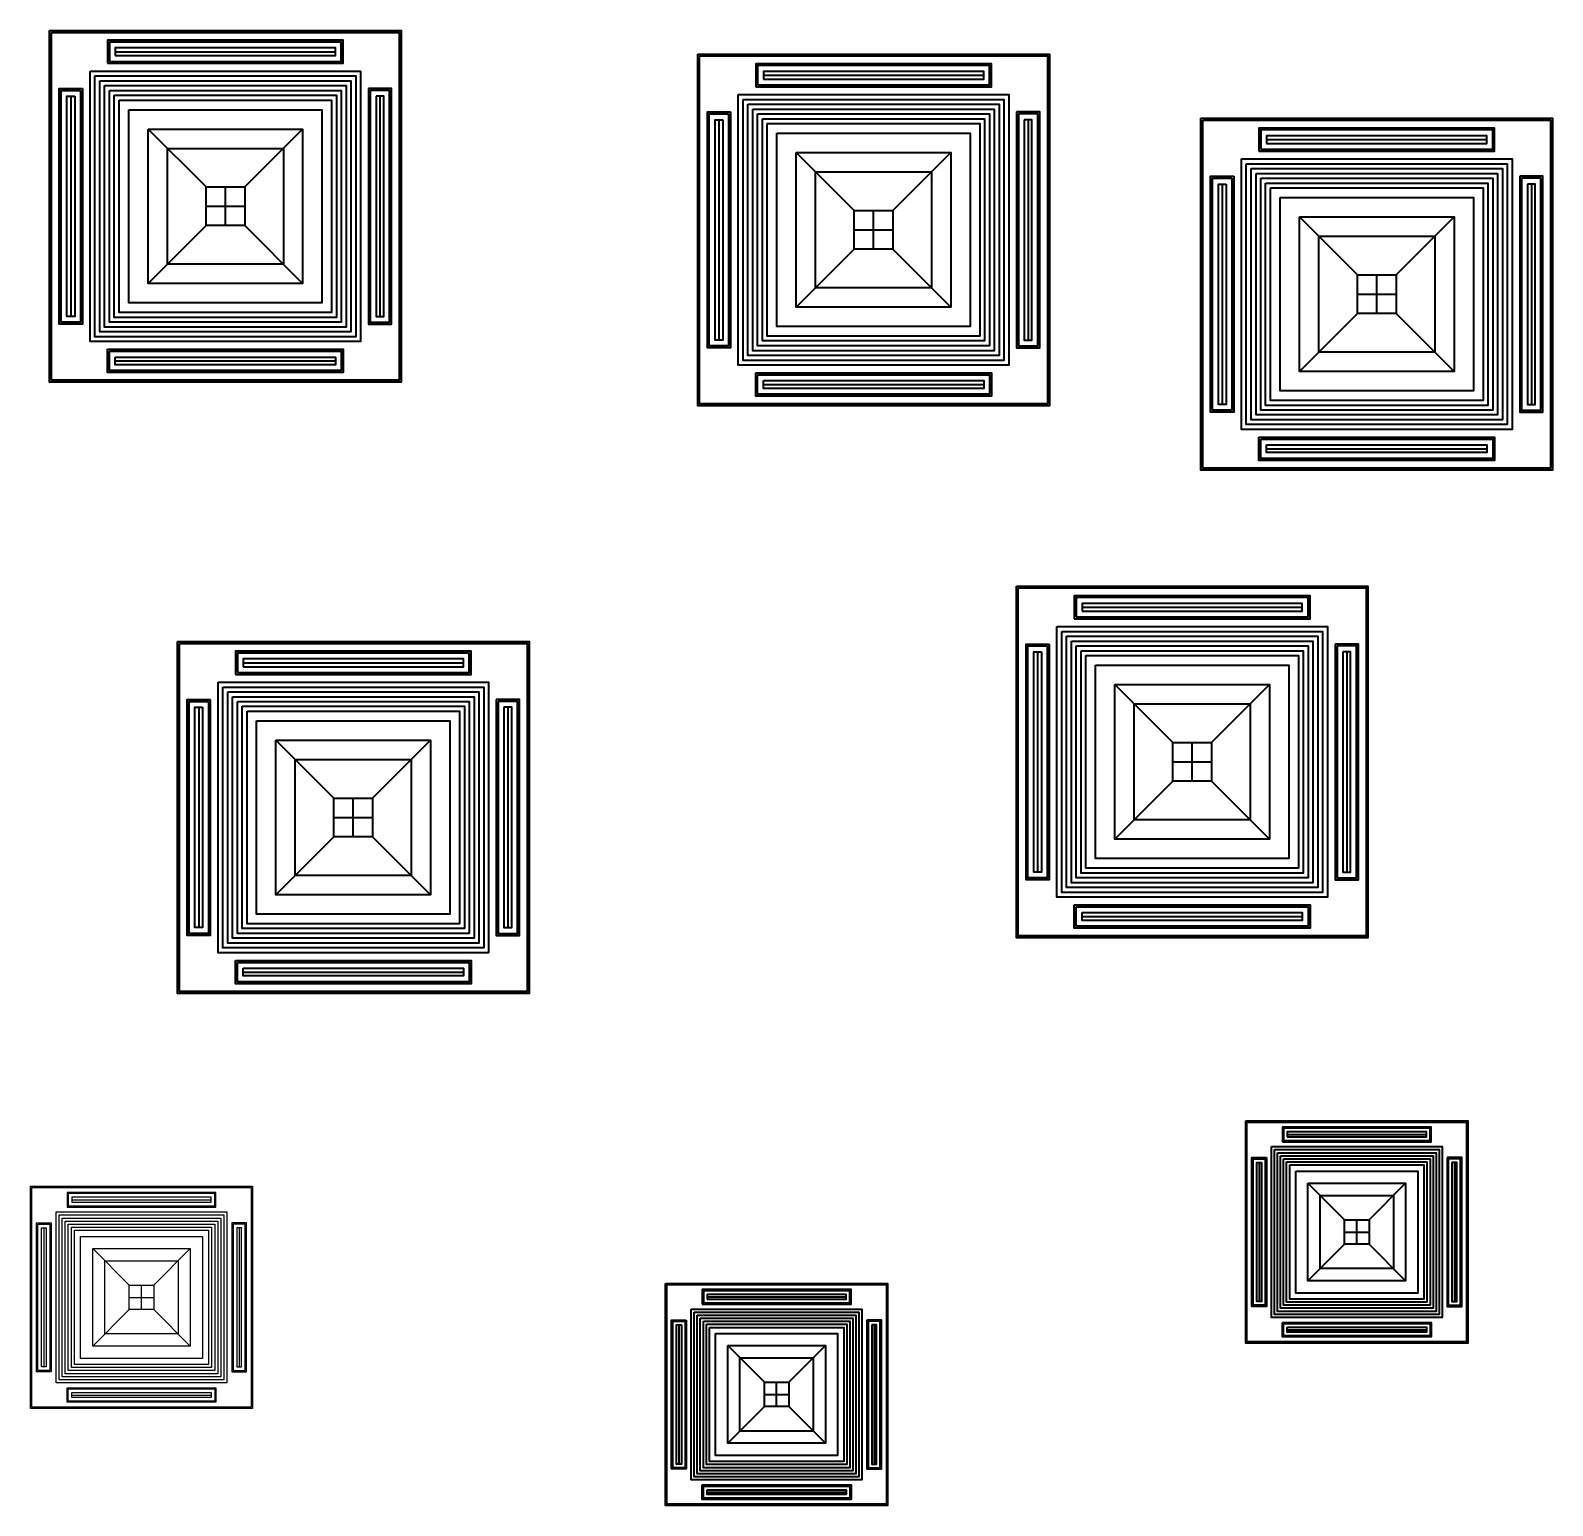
# Model space of a CAD drawing. Header units: millimetres. Extents: x -661525 to 498941, y 282148 to 1359693.
# Drawn here: x -449808 to -445690, y 659235 to 663224 of the extents above; entities that cross this region are included whole.
import ezdxf

# ---------------------------------------------------------------- set-up
doc = ezdxf.new("R2010")
doc.units = ezdxf.units.MM
doc.header["$LTSCALE"] = 2.5
doc.layers.add('vemcpl-ac csu 1.05 TR', color=1, linetype='CONTINUOUS')
for name, color, linetype, lineweight in [('vemcpl-ac csu 1.33 TR', 60, 'CONTINUOUS', 35), ('vemcpl-ac csu 1.65 TR', 42, 'CONTINUOUS', 35), ('vemcpl-ac csu 2.64 TR', 50, 'CONTINUOUS', 35), ('vemcpl-ac csu 3.33 TR', 180, 'CONTINUOUS', 35), ('vemcpl-ac csu 4.125 TR', 210, 'CONTINUOUS', 35), ('vemcpl-ac csu-0.625 TR', 41, 'CONTINUOUS', 35), ('vemcpl-ac csu-0.825 TR', 30, 'CONTINUOUS', 35)]:
    doc.layers.add(name, color=color, linetype=linetype, lineweight=lineweight)

# ---------------------------------------------------------------- blocks, each defined once
blk = doc.blocks.new('vcsu-2.64')
at = {"layer": 'vemcpl-ac csu 2.64 TR', "color": 130}
for p, q in [((499375.4, -402198.7), (499971.3, -402198.7)), ((499255.2, -402318.9), (499255.2, -402914.8)), ((500091.5, -402318.9), (500091.5, -402914.8)), ((499375.4, -403035), (499971.3, -403035))]:
    blk.add_line(p, q, dxfattribs=at)
at = {"layer": 'vemcpl-ac csu 2.64 TR'}
for p, q in [((499621.1, -402564.6), (499464.3, -402407.8)), ((499725.6, -402564.6), (499882.4, -402407.8)), ((499673.3, -402669.1), (499673.3, -402564.6)), ((499621.1, -402616.9), (499725.6, -402616.9)), ((499464.3, -402825.9), (499621.1, -402669.1)), ((499882.4, -402825.9), (499725.6, -402669.1))]:
    blk.add_line(p, q, dxfattribs=at)
for points in [[(499197.7, -402141.2), (500149, -402141.2), (500149, -403092.5), (499197.7, -403092.5)], [(499202.9, -402146.5), (500143.7, -402146.5), (500143.7, -403087.2), (499202.9, -403087.2)], [(499354.5, -402230.1), (499992.2, -402230.1), (499992.2, -402167.4), (499354.5, -402167.4)], [(499359.7, -402224.9), (499986.9, -402224.9), (499986.9, -402172.6), (499359.7, -402172.6)], [(499307.5, -402251), (500039.2, -402251), (500039.2, -402982.7), (499307.5, -402982.7)], [(499320.5, -402264.1), (500026.1, -402264.1), (500026.1, -402969.6), (499320.5, -402969.6)], [(499333.6, -402277.1), (500013.1, -402277.1), (500013.1, -402956.6), (499333.6, -402956.6)], [(499346.7, -402290.2), (500000, -402290.2), (500000, -402943.5), (499346.7, -402943.5)], [(499286.6, -402298), (499286.6, -402935.7), (499223.9, -402935.7), (499223.9, -402298)], [(499281.3, -402303.3), (499281.3, -402930.4), (499229.1, -402930.4), (499229.1, -402303.3)], [(499359.7, -402303.3), (499986.9, -402303.3), (499986.9, -402930.4), (499359.7, -402930.4)], [(499372.8, -402316.3), (499973.9, -402316.3), (499973.9, -402917.4), (499372.8, -402917.4)], [(499385.9, -402329.4), (499960.8, -402329.4), (499960.8, -402904.3), (499385.9, -402904.3)], [(500060.1, -402298), (500060.1, -402935.7), (500122.8, -402935.7), (500122.8, -402298)], [(500065.3, -402303.3), (500065.3, -402930.4), (500117.6, -402930.4), (500117.6, -402303.3)], [(499412, -402355.5), (499934.7, -402355.5), (499934.7, -402878.2), (499412, -402878.2)], [(499464.3, -402407.8), (499882.4, -402407.8), (499882.4, -402825.9), (499464.3, -402825.9)], [(499516.5, -402460.1), (499830.1, -402460.1), (499830.1, -402773.6), (499516.5, -402773.6)], [(499621.1, -402564.6), (499725.6, -402564.6), (499725.6, -402669.1), (499621.1, -402669.1)], [(499354.5, -403003.6), (499992.2, -403003.6), (499992.2, -403066.3), (499354.5, -403066.3)], [(499359.7, -403008.8), (499986.9, -403008.8), (499986.9, -403061.1), (499359.7, -403061.1)]]:
    blk.add_lwpolyline(points, close=True, dxfattribs=at)
at = {"layer": 'vemcpl-ac csu 2.64 TR', "color": 130}
for points in [[(499375.4, -402209.2), (499971.3, -402209.2), (499971.3, -402188.3), (499375.4, -402188.3)], [(499265.7, -402318.9), (499265.7, -402914.8), (499244.8, -402914.8), (499244.8, -402318.9)], [(500081, -402318.9), (500081, -402914.8), (500101.9, -402914.8), (500101.9, -402318.9)], [(499375.4, -403024.5), (499971.3, -403024.5), (499971.3, -403045.4), (499375.4, -403045.4)]]:
    blk.add_lwpolyline(points, close=True, dxfattribs=at)
blk = doc.blocks.new('vcsu-0.825')
at = {"layer": 'vemcpl-ac csu-0.825 TR', "color": 130}
for p, q in [((497861.6, -405328.3), (498237.9, -405328.3)), ((497785.7, -405404.3), (497785.7, -405780.6)), ((498313.8, -405404.3), (498313.8, -405780.6)), ((497861.6, -405856.5), (498237.9, -405856.5))]:
    blk.add_line(p, q, dxfattribs=at)
at = {"layer": 'vemcpl-ac csu-0.825 TR'}
for p, q in [((498016.7, -405559.4), (497917.7, -405460.4)), ((498082.8, -405559.4), (498181.8, -405460.4)), ((498049.8, -405625.4), (498049.8, -405559.4)), ((497917.7, -405724.5), (498016.7, -405625.4)), ((498016.7, -405592.4), (498082.8, -405592.4)), ((498181.8, -405724.5), (498082.8, -405625.4))]:
    blk.add_line(p, q, dxfattribs=at)
for points in [[(497749.4, -405292), (498350.1, -405292), (498350.1, -405892.8), (497749.4, -405892.8)], [(497752.7, -405295.3), (498346.8, -405295.3), (498346.8, -405889.5), (497752.7, -405889.5)], [(497848.4, -405348.1), (498251.1, -405348.1), (498251.1, -405308.5), (497848.4, -405308.5)], [(497851.7, -405344.8), (498247.8, -405344.8), (498247.8, -405311.8), (497851.7, -405311.8)], [(497818.7, -405361.3), (498280.8, -405361.3), (498280.8, -405823.5), (497818.7, -405823.5)], [(497826.9, -405369.6), (498272.6, -405369.6), (498272.6, -405815.2), (497826.9, -405815.2)], [(497835.2, -405377.9), (498264.3, -405377.9), (498264.3, -405807), (497835.2, -405807)], [(497805.5, -405391.1), (497805.5, -405793.8), (497765.9, -405793.8), (497765.9, -405391.1)], [(497802.2, -405394.4), (497802.2, -405790.5), (497769.2, -405790.5), (497769.2, -405394.4)], [(497843.4, -405386.1), (498256.1, -405386.1), (498256.1, -405798.7), (497843.4, -405798.7)], [(497851.7, -405394.4), (498247.8, -405394.4), (498247.8, -405790.5), (497851.7, -405790.5)], [(497859.9, -405402.6), (498239.6, -405402.6), (498239.6, -405782.2), (497859.9, -405782.2)], [(497868.2, -405410.9), (498231.3, -405410.9), (498231.3, -405774), (497868.2, -405774)], [(498294, -405391.1), (498294, -405793.8), (498333.6, -405793.8), (498333.6, -405391.1)], [(498297.3, -405394.4), (498297.3, -405790.5), (498330.3, -405790.5), (498330.3, -405394.4)], [(497884.7, -405427.4), (498214.8, -405427.4), (498214.8, -405757.5), (497884.7, -405757.5)], [(497917.7, -405460.4), (498181.8, -405460.4), (498181.8, -405724.5), (497917.7, -405724.5)], [(497950.7, -405493.4), (498148.8, -405493.4), (498148.8, -405691.4), (497950.7, -405691.4)], [(498016.7, -405559.4), (498082.8, -405559.4), (498082.8, -405625.4), (498016.7, -405625.4)], [(497848.4, -405836.7), (498251.1, -405836.7), (498251.1, -405876.3), (497848.4, -405876.3)], [(497851.7, -405840), (498247.8, -405840), (498247.8, -405873), (497851.7, -405873)]]:
    blk.add_lwpolyline(points, close=True, dxfattribs=at)
at = {"layer": 'vemcpl-ac csu-0.825 TR', "color": 130}
for points in [[(497861.6, -405334.9), (498237.9, -405334.9), (498237.9, -405321.7), (497861.6, -405321.7)], [(497792.3, -405404.3), (497792.3, -405780.6), (497779.1, -405780.6), (497779.1, -405404.3)], [(498307.2, -405404.3), (498307.2, -405780.6), (498320.4, -405780.6), (498320.4, -405404.3)], [(497861.6, -405849.9), (498237.9, -405849.9), (498237.9, -405863.1), (497861.6, -405863.1)]]:
    blk.add_lwpolyline(points, close=True, dxfattribs=at)
blk = doc.blocks.new('vcsu-0.625')
at = {"layer": 'vemcpl-ac csu-0.625 TR', "color": 4}
for p, q in [((499431.2, -404889), (499807.5, -404889)), ((499355.3, -404965), (499355.3, -405341.3)), ((499883.4, -404965), (499883.4, -405341.3)), ((499431.2, -405417.2), (499807.5, -405417.2))]:
    blk.add_line(p, q, dxfattribs=at)
at = {"layer": 'vemcpl-ac csu-0.625 TR'}
for p, q in [((499586.3, -405120.1), (499487.3, -405021.1)), ((499652.4, -405120.1), (499751.4, -405021.1)), ((499619.3, -405186.1), (499619.3, -405120.1)), ((499586.3, -405153.1), (499652.4, -405153.1)), ((499487.3, -405285.2), (499586.3, -405186.1)), ((499751.4, -405285.2), (499652.4, -405186.1))]:
    blk.add_line(p, q, dxfattribs=at)
for points in [[(499319, -404852.7), (499919.7, -404852.7), (499919.7, -405453.5), (499319, -405453.5)], [(499322.3, -404856), (499916.4, -404856), (499916.4, -405450.2), (499322.3, -405450.2)], [(499418, -404908.8), (499820.7, -404908.8), (499820.7, -404869.2), (499418, -404869.2)], [(499421.3, -404905.5), (499817.4, -404905.5), (499817.4, -404872.5), (499421.3, -404872.5)], [(499388.3, -404922.1), (499850.4, -404922.1), (499850.4, -405384.2), (499388.3, -405384.2)], [(499375.1, -404951.8), (499375.1, -405354.5), (499335.5, -405354.5), (499335.5, -404951.8)], [(499371.8, -404955.1), (499371.8, -405351.2), (499338.8, -405351.2), (499338.8, -404955.1)], [(499396.5, -404930.3), (499842.2, -404930.3), (499842.2, -405375.9), (499396.5, -405375.9)], [(499404.8, -404938.6), (499833.9, -404938.6), (499833.9, -405367.7), (499404.8, -405367.7)], [(499413, -404946.8), (499825.7, -404946.8), (499825.7, -405359.4), (499413, -405359.4)], [(499421.3, -404955.1), (499817.4, -404955.1), (499817.4, -405351.2), (499421.3, -405351.2)], [(499429.5, -404963.3), (499809.2, -404963.3), (499809.2, -405342.9), (499429.5, -405342.9)], [(499863.6, -404951.8), (499863.6, -405354.5), (499903.2, -405354.5), (499903.2, -404951.8)], [(499866.9, -404955.1), (499866.9, -405351.2), (499899.9, -405351.2), (499899.9, -404955.1)], [(499437.8, -404971.6), (499800.9, -404971.6), (499800.9, -405334.7), (499437.8, -405334.7)], [(499454.3, -404988.1), (499784.4, -404988.1), (499784.4, -405318.2), (499454.3, -405318.2)], [(499487.3, -405021.1), (499751.4, -405021.1), (499751.4, -405285.2), (499487.3, -405285.2)], [(499520.3, -405054.1), (499718.4, -405054.1), (499718.4, -405252.2), (499520.3, -405252.2)], [(499586.3, -405120.1), (499652.4, -405120.1), (499652.4, -405186.1), (499586.3, -405186.1)], [(499418, -405397.4), (499820.7, -405397.4), (499820.7, -405437), (499418, -405437)], [(499421.3, -405400.7), (499817.4, -405400.7), (499817.4, -405433.7), (499421.3, -405433.7)]]:
    blk.add_lwpolyline(points, close=True, dxfattribs=at)
at = {"layer": 'vemcpl-ac csu-0.625 TR', "color": 4}
for points in [[(499431.2, -404895.6), (499807.5, -404895.6), (499807.5, -404882.4), (499431.2, -404882.4)], [(499361.9, -404965), (499361.9, -405341.3), (499348.7, -405341.3), (499348.7, -404965)], [(499876.8, -404965), (499876.8, -405341.3), (499890, -405341.3), (499890, -404965)], [(499431.2, -405410.6), (499807.5, -405410.6), (499807.5, -405423.8), (499431.2, -405423.8)]]:
    blk.add_lwpolyline(points, close=True, dxfattribs=at)
blk = doc.blocks.new('vcsu-1.05')
at = {"layer": 'vemcpl-ac csu 1.05 TR', "color": 4}
for p, q in [((496143.5, -405065.8), (496519.9, -405065.8)), ((496067.6, -405141.7), (496067.6, -405518)), ((496595.8, -405141.7), (496595.8, -405518)), ((496143.5, -405593.9), (496519.9, -405593.9))]:
    blk.add_line(p, q, dxfattribs=at)
at = {"layer": 'vemcpl-ac csu 1.05 TR'}
for p, q in [((496298.7, -405296.8), (496199.7, -405197.8)), ((496364.7, -405296.8), (496463.7, -405197.8)), ((496331.7, -405362.9), (496331.7, -405296.8)), ((496298.7, -405329.8), (496364.7, -405329.8)), ((496199.7, -405461.9), (496298.7, -405362.9)), ((496463.7, -405461.9), (496364.7, -405362.9))]:
    blk.add_line(p, q, dxfattribs=at)
for points in [[(496031.3, -405029.4), (496632.1, -405029.4), (496632.1, -405630.2), (496031.3, -405630.2)], [(496034.6, -405032.8), (496628.8, -405032.8), (496628.8, -405626.9), (496034.6, -405626.9)], [(496130.3, -405085.6), (496533.1, -405085.6), (496533.1, -405046), (496130.3, -405046)], [(496133.6, -405082.3), (496529.8, -405082.3), (496529.8, -405049.3), (496133.6, -405049.3)], [(496087.4, -405128.5), (496087.4, -405531.2), (496047.8, -405531.2), (496047.8, -405128.5)], [(496084.1, -405131.8), (496084.1, -405527.9), (496051.1, -405527.9), (496051.1, -405131.8)], [(496100.6, -405098.8), (496562.8, -405098.8), (496562.8, -405560.9), (496100.6, -405560.9)], [(496108.9, -405107), (496554.5, -405107), (496554.5, -405552.7), (496108.9, -405552.7)], [(496117.1, -405115.3), (496546.3, -405115.3), (496546.3, -405544.4), (496117.1, -405544.4)], [(496125.4, -405123.5), (496538, -405123.5), (496538, -405536.2), (496125.4, -405536.2)], [(496133.6, -405131.8), (496529.8, -405131.8), (496529.8, -405527.9), (496133.6, -405527.9)], [(496576, -405128.5), (496576, -405531.2), (496615.6, -405531.2), (496615.6, -405128.5)], [(496579.3, -405131.8), (496579.3, -405527.9), (496612.3, -405527.9), (496612.3, -405131.8)], [(496141.9, -405140), (496521.5, -405140), (496521.5, -405519.6), (496141.9, -405519.6)], [(496150.1, -405148.3), (496513.3, -405148.3), (496513.3, -405511.4), (496150.1, -405511.4)], [(496166.6, -405164.8), (496496.7, -405164.8), (496496.7, -405494.9), (496166.6, -405494.9)], [(496199.7, -405197.8), (496463.7, -405197.8), (496463.7, -405461.9), (496199.7, -405461.9)], [(496232.7, -405230.8), (496430.7, -405230.8), (496430.7, -405428.9), (496232.7, -405428.9)], [(496298.7, -405296.8), (496364.7, -405296.8), (496364.7, -405362.9), (496298.7, -405362.9)], [(496130.3, -405574.1), (496533.1, -405574.1), (496533.1, -405613.7), (496130.3, -405613.7)], [(496133.6, -405577.4), (496529.8, -405577.4), (496529.8, -405610.4), (496133.6, -405610.4)]]:
    blk.add_lwpolyline(points, close=True, dxfattribs=at)
at = {"layer": 'vemcpl-ac csu 1.05 TR', "color": 4}
for points in [[(496143.5, -405072.4), (496519.9, -405072.4), (496519.9, -405059.2), (496143.5, -405059.2)], [(496074.2, -405141.7), (496074.2, -405518), (496061, -405518), (496061, -405141.7)], [(496589.2, -405141.7), (496589.2, -405518), (496602.4, -405518), (496602.4, -405141.7)], [(496143.5, -405587.3), (496519.9, -405587.3), (496519.9, -405600.5), (496143.5, -405600.5)]]:
    blk.add_lwpolyline(points, close=True, dxfattribs=at)
blk = doc.blocks.new('vcsu-1.65')
at = {"layer": 'vemcpl-ac csu 1.65 TR', "color": 4}
for p, q in [((496606.6, -403613.8), (497202.5, -403613.8)), ((496486.4, -403734.1), (496486.4, -404329.9)), ((497322.7, -403734.1), (497322.7, -404329.9)), ((496606.6, -404450.1), (497202.5, -404450.1))]:
    blk.add_line(p, q, dxfattribs=at)
at = {"layer": 'vemcpl-ac csu 1.65 TR'}
for p, q in [((496852.3, -403979.7), (496695.5, -403822.9)), ((496956.8, -403979.7), (497113.6, -403822.9)), ((496904.6, -404084.2), (496904.6, -403979.7)), ((496852.3, -404032), (496956.8, -404032)), ((496695.5, -404241), (496852.3, -404084.2)), ((497113.6, -404241), (496956.8, -404084.2))]:
    blk.add_line(p, q, dxfattribs=at)
for points in [[(496428.9, -403556.4), (497380.2, -403556.4), (497380.2, -404507.6), (496428.9, -404507.6)], [(496434.2, -403561.6), (497375, -403561.6), (497375, -404502.4), (496434.2, -404502.4)], [(496585.7, -403645.2), (497223.4, -403645.2), (497223.4, -403582.5), (496585.7, -403582.5)], [(496591, -403640), (497218.2, -403640), (497218.2, -403587.7), (496591, -403587.7)], [(496538.7, -403666.1), (497270.4, -403666.1), (497270.4, -404397.8), (496538.7, -404397.8)], [(496551.8, -403679.2), (497257.4, -403679.2), (497257.4, -404384.8), (496551.8, -404384.8)], [(496564.8, -403692.2), (497244.3, -403692.2), (497244.3, -404371.7), (496564.8, -404371.7)], [(496517.8, -403713.2), (496517.8, -404350.8), (496455.1, -404350.8), (496455.1, -403713.2)], [(496512.6, -403718.4), (496512.6, -404345.6), (496460.3, -404345.6), (496460.3, -403718.4)], [(496577.9, -403705.3), (497231.2, -403705.3), (497231.2, -404358.6), (496577.9, -404358.6)], [(496591, -403718.4), (497218.2, -403718.4), (497218.2, -404345.6), (496591, -404345.6)], [(496604, -403731.4), (497205.1, -403731.4), (497205.1, -404332.5), (496604, -404332.5)], [(497291.3, -403713.2), (497291.3, -404350.8), (497354, -404350.8), (497354, -403713.2)], [(497296.6, -403718.4), (497296.6, -404345.6), (497348.8, -404345.6), (497348.8, -403718.4)], [(496617.1, -403744.5), (497192, -403744.5), (497192, -404319.4), (496617.1, -404319.4)], [(496643.2, -403770.6), (497165.9, -403770.6), (497165.9, -404293.3), (496643.2, -404293.3)], [(496695.5, -403822.9), (497113.6, -403822.9), (497113.6, -404241), (496695.5, -404241)], [(496747.8, -403875.2), (497061.4, -403875.2), (497061.4, -404188.8), (496747.8, -404188.8)], [(496852.3, -403979.7), (496956.8, -403979.7), (496956.8, -404084.2), (496852.3, -404084.2)], [(496585.7, -404418.7), (497223.4, -404418.7), (497223.4, -404481.5), (496585.7, -404481.5)], [(496591, -404424), (497218.2, -404424), (497218.2, -404476.2), (496591, -404476.2)]]:
    blk.add_lwpolyline(points, close=True, dxfattribs=at)
at = {"layer": 'vemcpl-ac csu 1.65 TR', "color": 4}
for points in [[(496606.6, -403624.3), (497202.5, -403624.3), (497202.5, -403603.4), (496606.6, -403603.4)], [(496496.9, -403734.1), (496496.9, -404329.9), (496476, -404329.9), (496476, -403734.1)], [(497312.2, -403734.1), (497312.2, -404329.9), (497333.1, -404329.9), (497333.1, -403734.1)], [(496606.6, -404439.7), (497202.5, -404439.7), (497202.5, -404460.6), (496606.6, -404460.6)]]:
    blk.add_lwpolyline(points, close=True, dxfattribs=at)
blk = doc.blocks.new('vcsu-3.33')
at = {"layer": 'vemcpl-ac csu 3.33 TR', "color": 4}
for p, q in [((498014.1, -402024.8), (498610, -402024.8)), ((497893.9, -402145), (497893.9, -402740.8)), ((498730.2, -402145), (498730.2, -402740.8)), ((498014.1, -402861), (498610, -402861))]:
    blk.add_line(p, q, dxfattribs=at)
at = {"layer": 'vemcpl-ac csu 3.33 TR', "lineweight": 35}
blk.add_line((498259.8, -402390.6), (498103, -402233.8), dxfattribs=at)
at = {"layer": 'vemcpl-ac csu 3.33 TR'}
for p, q in [((498364.3, -402390.6), (498521.1, -402233.8)), ((498312, -402495.2), (498312, -402390.6)), ((498259.8, -402442.9), (498364.3, -402442.9)), ((498103, -402652), (498259.8, -402495.2)), ((498521.1, -402652), (498364.3, -402495.2))]:
    blk.add_line(p, q, dxfattribs=at)
at = {"layer": 'vemcpl-ac csu 3.33 TR', "lineweight": 35}
for points in [[(497836.4, -401967.3), (498787.7, -401967.3), (498787.7, -402918.5), (497836.4, -402918.5)], [(497841.6, -401972.5), (498782.4, -401972.5), (498782.4, -402913.3), (497841.6, -402913.3)], [(497993.2, -402056.1), (498630.9, -402056.1), (498630.9, -401993.4), (497993.2, -401993.4)], [(497998.4, -402050.9), (498625.6, -402050.9), (498625.6, -401998.6), (497998.4, -401998.6)], [(497946.2, -402077), (498677.9, -402077), (498677.9, -402808.8), (497946.2, -402808.8)], [(497925.3, -402124.1), (497925.3, -402761.7), (497862.5, -402761.7), (497862.5, -402124.1)], [(497920, -402129.3), (497920, -402756.5), (497867.8, -402756.5), (497867.8, -402129.3)], [(497959.2, -402090.1), (498664.8, -402090.1), (498664.8, -402795.7), (497959.2, -402795.7)], [(497972.3, -402103.2), (498651.8, -402103.2), (498651.8, -402782.6), (497972.3, -402782.6)], [(497985.4, -402116.2), (498638.7, -402116.2), (498638.7, -402769.6), (497985.4, -402769.6)], [(497998.4, -402129.3), (498625.6, -402129.3), (498625.6, -402756.5), (497998.4, -402756.5)], [(498698.8, -402124.1), (498698.8, -402761.7), (498761.5, -402761.7), (498761.5, -402124.1)], [(498704, -402129.3), (498704, -402756.5), (498756.3, -402756.5), (498756.3, -402129.3)], [(498011.5, -402142.4), (498612.6, -402142.4), (498612.6, -402743.4), (498011.5, -402743.4)], [(498024.6, -402155.4), (498599.5, -402155.4), (498599.5, -402730.4), (498024.6, -402730.4)], [(498050.7, -402181.6), (498573.4, -402181.6), (498573.4, -402704.2), (498050.7, -402704.2)], [(498103, -402233.8), (498521.1, -402233.8), (498521.1, -402652), (498103, -402652)], [(497993.2, -402829.7), (498630.9, -402829.7), (498630.9, -402892.4), (497993.2, -402892.4)], [(497998.4, -402834.9), (498625.6, -402834.9), (498625.6, -402887.2), (497998.4, -402887.2)]]:
    blk.add_lwpolyline(points, close=True, dxfattribs=at)
at = {"layer": 'vemcpl-ac csu 3.33 TR', "color": 4}
for points in [[(498014.1, -402035.2), (498610, -402035.2), (498610, -402014.3), (498014.1, -402014.3)], [(497904.4, -402145), (497904.4, -402740.8), (497883.5, -402740.8), (497883.5, -402145)], [(498719.7, -402145), (498719.7, -402740.8), (498740.6, -402740.8), (498740.6, -402145)], [(498014.1, -402850.6), (498610, -402850.6), (498610, -402871.5), (498014.1, -402871.5)]]:
    blk.add_lwpolyline(points, close=True, dxfattribs=at)
at = {"layer": 'vemcpl-ac csu 3.33 TR'}
for points in [[(498155.2, -402286.1), (498468.8, -402286.1), (498468.8, -402599.7), (498155.2, -402599.7)], [(498259.8, -402390.6), (498364.3, -402390.6), (498364.3, -402495.2), (498259.8, -402495.2)]]:
    blk.add_lwpolyline(points, close=True, dxfattribs=at)
blk = doc.blocks.new('vcsu-4.125')
at = {"layer": 'vemcpl-ac csu 4.125 TR', "color": 4}
for p, q in [((496260.7, -401961), (496856.5, -401961)), ((496140.5, -402081.2), (496140.5, -402677.1)), ((496976.7, -402081.2), (496976.7, -402677.1)), ((496260.7, -402797.3), (496856.5, -402797.3))]:
    blk.add_line(p, q, dxfattribs=at)
at = {"layer": 'vemcpl-ac csu 4.125 TR'}
for p, q in [((496506.3, -402326.9), (496349.5, -402170.1)), ((496610.9, -402326.9), (496767.6, -402170.1)), ((496558.6, -402431.4), (496558.6, -402326.9)), ((496506.3, -402379.1), (496610.9, -402379.1)), ((496349.5, -402588.2), (496506.3, -402431.4)), ((496767.6, -402588.2), (496610.9, -402431.4))]:
    blk.add_line(p, q, dxfattribs=at)
for points in [[(496083, -401903.5), (497034.2, -401903.5), (497034.2, -402854.8), (496083, -402854.8)], [(496088.2, -401908.8), (497029, -401908.8), (497029, -402849.5), (496088.2, -402849.5)], [(496239.8, -401992.4), (496877.4, -401992.4), (496877.4, -401929.7), (496239.8, -401929.7)], [(496245, -401987.2), (496872.2, -401987.2), (496872.2, -401934.9), (496245, -401934.9)], [(496192.7, -402013.3), (496924.4, -402013.3), (496924.4, -402745), (496192.7, -402745)], [(496205.8, -402026.4), (496911.4, -402026.4), (496911.4, -402731.9), (496205.8, -402731.9)], [(496218.9, -402039.4), (496898.3, -402039.4), (496898.3, -402718.9), (496218.9, -402718.9)], [(496171.8, -402060.3), (496171.8, -402698), (496109.1, -402698), (496109.1, -402060.3)], [(496166.6, -402065.6), (496166.6, -402692.7), (496114.3, -402692.7), (496114.3, -402065.6)], [(496231.9, -402052.5), (496885.2, -402052.5), (496885.2, -402705.8), (496231.9, -402705.8)], [(496245, -402065.6), (496872.2, -402065.6), (496872.2, -402692.7), (496245, -402692.7)], [(496258.1, -402078.6), (496859.1, -402078.6), (496859.1, -402679.7), (496258.1, -402679.7)], [(496945.4, -402060.3), (496945.4, -402698), (497008.1, -402698), (497008.1, -402060.3)], [(496950.6, -402065.6), (496950.6, -402692.7), (497002.8, -402692.7), (497002.8, -402065.6)], [(496271.1, -402091.7), (496846, -402091.7), (496846, -402666.6), (496271.1, -402666.6)], [(496297.3, -402117.8), (496819.9, -402117.8), (496819.9, -402640.5), (496297.3, -402640.5)], [(496349.5, -402170.1), (496767.6, -402170.1), (496767.6, -402588.2), (496349.5, -402588.2)], [(496401.8, -402222.4), (496715.4, -402222.4), (496715.4, -402535.9), (496401.8, -402535.9)], [(496506.3, -402326.9), (496610.9, -402326.9), (496610.9, -402431.4), (496506.3, -402431.4)], [(496239.8, -402765.9), (496877.4, -402765.9), (496877.4, -402828.6), (496239.8, -402828.6)], [(496245, -402771.1), (496872.2, -402771.1), (496872.2, -402823.4), (496245, -402823.4)]]:
    blk.add_lwpolyline(points, close=True, dxfattribs=at)
at = {"layer": 'vemcpl-ac csu 4.125 TR', "color": 4}
for points in [[(496260.7, -401971.5), (496856.5, -401971.5), (496856.5, -401950.6), (496260.7, -401950.6)], [(496150.9, -402081.2), (496150.9, -402677.1), (496130, -402677.1), (496130, -402081.2)], [(496966.3, -402081.2), (496966.3, -402677.1), (496987.2, -402677.1), (496987.2, -402081.2)], [(496260.7, -402786.8), (496856.5, -402786.8), (496856.5, -402807.7), (496260.7, -402807.7)]]:
    blk.add_lwpolyline(points, close=True, dxfattribs=at)
blk = doc.blocks.new('vcsu-1.33')
at = {"layer": 'vemcpl-ac csu 1.33 TR', "color": 4}
for p, q in [((498876.1, -403463.6), (499471.9, -403463.6)), ((498755.9, -403583.8), (498755.9, -404179.6)), ((499592.1, -403583.8), (499592.1, -404179.6)), ((498876.1, -404299.8), (499471.9, -404299.8))]:
    blk.add_line(p, q, dxfattribs=at)
at = {"layer": 'vemcpl-ac csu 1.33 TR'}
for p, q in [((499121.7, -403829.4), (498964.9, -403672.6)), ((499226.3, -403829.4), (499383.1, -403672.6)), ((499174, -403934), (499174, -403829.4)), ((499121.7, -403881.7), (499226.3, -403881.7)), ((498964.9, -404090.8), (499121.7, -403934)), ((499383.1, -404090.8), (499226.3, -403934))]:
    blk.add_line(p, q, dxfattribs=at)
for points in [[(498698.4, -403406.1), (499649.6, -403406.1), (499649.6, -404357.3), (498698.4, -404357.3)], [(498703.6, -403411.3), (499644.4, -403411.3), (499644.4, -404352.1), (498703.6, -404352.1)], [(498855.2, -403494.9), (499492.8, -403494.9), (499492.8, -403432.2), (498855.2, -403432.2)], [(498860.4, -403489.7), (499487.6, -403489.7), (499487.6, -403437.4), (498860.4, -403437.4)], [(498808.1, -403515.8), (499539.9, -403515.8), (499539.9, -404247.6), (498808.1, -404247.6)], [(498821.2, -403528.9), (499526.8, -403528.9), (499526.8, -404234.5), (498821.2, -404234.5)], [(498787.2, -403562.9), (498787.2, -404200.5), (498724.5, -404200.5), (498724.5, -403562.9)], [(498782, -403568.1), (498782, -404195.3), (498729.7, -404195.3), (498729.7, -403568.1)], [(498834.3, -403542), (499513.7, -403542), (499513.7, -404221.4), (498834.3, -404221.4)], [(498847.3, -403555), (499500.7, -403555), (499500.7, -404208.4), (498847.3, -404208.4)], [(498860.4, -403568.1), (499487.6, -403568.1), (499487.6, -404195.3), (498860.4, -404195.3)], [(499560.8, -403562.9), (499560.8, -404200.5), (499623.5, -404200.5), (499623.5, -403562.9)], [(499566, -403568.1), (499566, -404195.3), (499618.3, -404195.3), (499618.3, -403568.1)], [(498873.5, -403581.2), (499474.5, -403581.2), (499474.5, -404182.2), (498873.5, -404182.2)], [(498886.5, -403594.2), (499461.5, -403594.2), (499461.5, -404169.2), (498886.5, -404169.2)], [(498912.7, -403620.4), (499435.3, -403620.4), (499435.3, -404143), (498912.7, -404143)], [(498964.9, -403672.6), (499383.1, -403672.6), (499383.1, -404090.8), (498964.9, -404090.8)], [(499017.2, -403724.9), (499330.8, -403724.9), (499330.8, -404038.5), (499017.2, -404038.5)], [(499121.7, -403829.4), (499226.3, -403829.4), (499226.3, -403934), (499121.7, -403934)], [(498855.2, -404268.5), (499492.8, -404268.5), (499492.8, -404331.2), (498855.2, -404331.2)], [(498860.4, -404273.7), (499487.6, -404273.7), (499487.6, -404326), (498860.4, -404326)]]:
    blk.add_lwpolyline(points, close=True, dxfattribs=at)
at = {"layer": 'vemcpl-ac csu 1.33 TR', "color": 4}
for points in [[(498876.1, -403474), (499471.9, -403474), (499471.9, -403453.1), (498876.1, -403453.1)], [(498766.3, -403583.8), (498766.3, -404179.6), (498745.4, -404179.6), (498745.4, -403583.8)], [(499581.7, -403583.8), (499581.7, -404179.6), (499602.6, -404179.6), (499602.6, -403583.8)], [(498876.1, -404289.4), (499471.9, -404289.4), (499471.9, -404310.3), (498876.1, -404310.3)]]:
    blk.add_lwpolyline(points, close=True, dxfattribs=at)

msp = doc.modelspace()

# ---------------------------------------------------------------- block references
at = {"layer": 'vemcpl-ac csu 1.05 TR', "color": 1}
msp.add_blockref('vcsu-1.05', (-945839.3, 1065127.8), dxfattribs=at)
at = {"layer": 'vemcpl-ac csu 1.33 TR', "color": 1}
msp.add_blockref('vcsu-1.33', (-945839.3, 1065127.8), dxfattribs=at)
at = {"layer": 'vemcpl-ac csu 1.65 TR', "color": 1}
msp.add_blockref('vcsu-1.65', (-945839.3, 1065127.8), dxfattribs=at)
at = {"layer": 'vemcpl-ac csu 2.64 TR', "color": 1}
msp.add_blockref('vcsu-2.64', (-945839.3, 1065127.8), dxfattribs=at)
at = {"layer": 'vemcpl-ac csu 3.33 TR', "color": 1}
msp.add_blockref('vcsu-3.33', (-945839.3, 1065127.8), dxfattribs=at)
at = {"layer": 'vemcpl-ac csu 4.125 TR', "color": 1}
msp.add_blockref('vcsu-4.125', (-945839.3, 1065127.8), dxfattribs=at)
at = {"layer": 'vemcpl-ac csu-0.625 TR', "color": 1}
msp.add_blockref('vcsu-0.625', (-945839.3, 1065127.8), dxfattribs=at)
at = {"layer": 'vemcpl-ac csu-0.825 TR', "color": 1}
msp.add_blockref('vcsu-0.825', (-945839.3, 1065127.8), dxfattribs=at)

doc.saveas('drawing.dxf')
